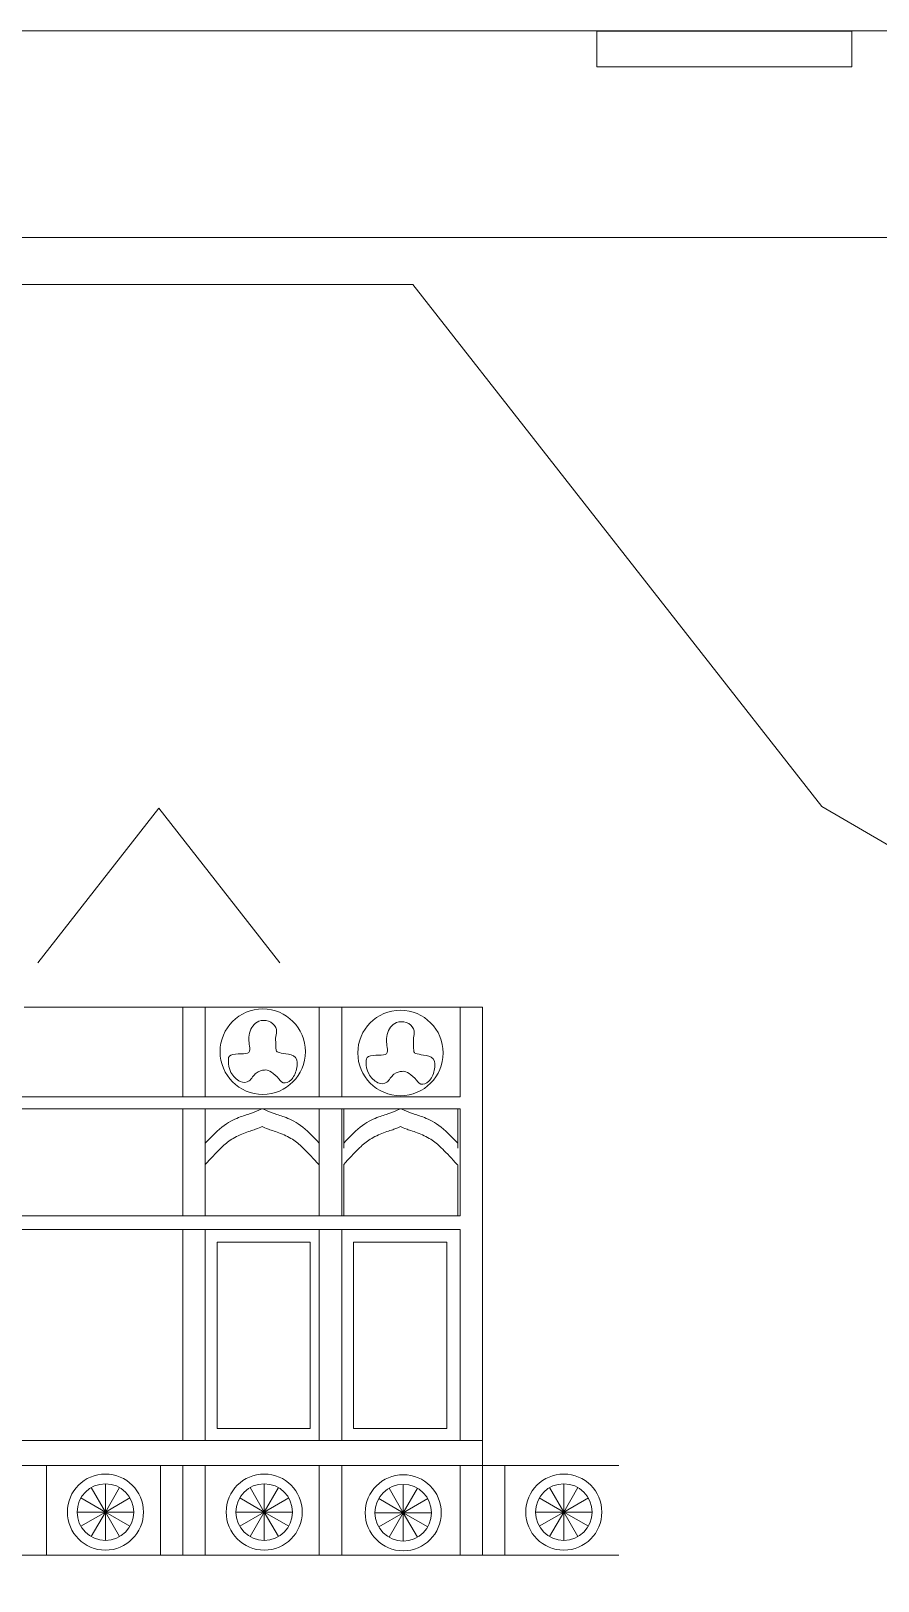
# Model space of a CAD drawing. Header units: centimetres. Extents: x -61 to 61, y -26 to 26.
# Drawn here: x 24.69 to 31.8, y 8.81 to 21.81 of the extents above; entities that cross this region are included whole.
import ezdxf

# ---------------------------------------------------------------- set-up
doc = ezdxf.new("R2010")
doc.units = ezdxf.units.CM
doc.header["$MEASUREMENT"] = 0
doc.layers.add('layer 1', color=7, linetype='Continuous')

msp = doc.modelspace()

# ---------------------------------------------------------------- linework, layer by layer
at = {"layer": 'layer 1', "lineweight": 9}
for points in [[(42.30831, 21.80927), (42.30831, 21.80927), (2.55531, 21.80927), (2.55531, 21.80927)], [(29.43948, 21.50917), (29.43948, 21.50917), (29.43948, 21.80917), (29.43948, 21.80917)], [(29.43948, 21.80917), (29.43948, 21.80917), (31.57681, 21.80917), (31.57681, 21.80917)], [(31.57681, 21.80917), (31.57681, 21.80917), (31.57681, 21.50917), (31.57681, 21.50917)], [(29.43948, 21.50917), (29.43948, 21.50917), (31.57681, 21.50917), (31.57681, 21.50917)], [(27.89417, 19.68413), (27.89417, 19.68413), (20.19432, 19.68413), (20.19432, 19.68413)], [(31.32585, 15.30654), (31.32585, 15.30654), (27.89417, 19.68413), (27.89417, 19.68413)], [(32.84356, 14.42221), (32.84356, 14.42221), (31.32585, 15.30654), (31.32585, 15.30654)]]:
    msp.add_open_spline(points, degree=3, dxfattribs=at)
at = {"layer": 'layer 1', "color": 250, "lineweight": 9}
msp.add_open_spline([(5.42439, 20.07883), (5.42439, 20.07883), (39.72502, 20.07883), (39.72502, 20.07883)], degree=3, dxfattribs=at)
msp.add_open_spline([(5.42439, 20.07883), (5.42439, 20.07883), (5.42439, 2.12949), (5.42439, 2.12949), (5.42439, 2.12949), (5.42439, 2.12949), (39.72502, 2.12949), (39.72502, 2.12949)], degree=3, knots=[0, 0, 0, 0, 0.33333333, 0.33333333, 0.33333333, 0.33333333, 1, 1, 1, 1], dxfattribs=at)
at = {"layer": 'layer 1', "color": 242, "lineweight": 9}
for points in [[(25.76539, 15.29125), (25.76539, 15.29125), (24.75024, 13.99629), (24.75024, 13.99629)], [(25.76539, 15.29125), (25.76539, 15.29125), (26.78055, 13.99629), (26.78055, 13.99629)]]:
    msp.add_open_spline(points, degree=3, dxfattribs=at)
at = {"layer": 'layer 1', "color": 177, "lineweight": 9}
for points in [[(24.63461, 13.6237), (24.63461, 13.6237), (25.96652, 13.62334), (25.96652, 13.62334)], [(25.96652, 13.62334), (25.96652, 13.62334), (26.15423, 13.6237), (26.15423, 13.6237)], [(25.96652, 13.62334), (25.96652, 13.62334), (25.96652, 12.87108), (25.96652, 12.87108)], [(26.15423, 13.6237), (26.15423, 13.6237), (26.15423, 12.87108), (26.15423, 12.87108)], [(27.11072, 13.6237), (27.11072, 13.6237), (26.15423, 13.6237), (26.15423, 13.6237)], [(27.11072, 13.6237), (27.11072, 13.6237), (27.11072, 12.87108), (27.11072, 12.87108)], [(27.11072, 13.6237), (27.11072, 13.6237), (27.29843, 13.6237), (27.29843, 13.6237)], [(27.29843, 13.6237), (27.29843, 13.6237), (27.29843, 12.87108), (27.29843, 12.87108)], [(28.29156, 13.6237), (28.29156, 13.6237), (27.29843, 13.6237), (27.29843, 13.6237)], [(28.29156, 13.6237), (28.29156, 13.6237), (28.29156, 12.87108), (28.29156, 12.87108)], [(28.29156, 13.6237), (28.29156, 13.6237), (28.47927, 13.6237), (28.47927, 13.6237)], [(28.47927, 13.6237), (28.47927, 13.6237), (28.47927, 12.87108), (28.47927, 12.87108)], [(18.27719, 12.87108), (18.27719, 12.87108), (28.29156, 12.87108), (28.29156, 12.87108)], [(28.47927, 12.87108), (28.47927, 12.87108), (28.47927, 12.77209), (28.47927, 12.77209)], [(18.27719, 12.77209), (18.27719, 12.77209), (28.29156, 12.77209), (28.29156, 12.77209)], [(25.96652, 12.77209), (25.96652, 12.77209), (25.96652, 11.87362), (25.96652, 11.87362)], [(26.15423, 12.77209), (26.15423, 12.77209), (26.15423, 11.87362), (26.15423, 11.87362)], [(27.11072, 12.77209), (27.11072, 12.77209), (27.11072, 11.87362), (27.11072, 11.87362)], [(27.29843, 12.77209), (27.29843, 12.77209), (27.29843, 11.87362), (27.29843, 11.87362)], [(28.29156, 12.77209), (28.29156, 12.77209), (28.29156, 11.87362), (28.29156, 11.87362)], [(28.47927, 12.77209), (28.47927, 12.77209), (28.47927, 11.87362), (28.47927, 11.87362)], [(18.27719, 11.87362), (18.27719, 11.87362), (28.29156, 11.87362), (28.29156, 11.87362)], [(28.47927, 11.87362), (28.47927, 11.87362), (28.47927, 11.76019), (28.47927, 11.76019)], [(18.27719, 11.76019), (18.27719, 11.76019), (28.29156, 11.76019), (28.29156, 11.76019)], [(25.96652, 11.76019), (25.96652, 11.76019), (25.96652, 9.99073), (25.96652, 9.99073)], [(26.15423, 11.76019), (26.15423, 11.76019), (26.15423, 9.99073), (26.15423, 9.99073)], [(27.11072, 11.76019), (27.11072, 11.76019), (27.11072, 9.99073), (27.11072, 9.99073)], [(27.29843, 11.76019), (27.29843, 11.76019), (27.29843, 9.99073), (27.29843, 9.99073)], [(28.29156, 11.76019), (28.29156, 11.76019), (28.29156, 9.99073), (28.29156, 9.99073)], [(28.47927, 11.76019), (28.47927, 11.76019), (28.47927, 9.99073), (28.47927, 9.99073)], [(18.27719, 9.99073), (18.27719, 9.99073), (28.47927, 9.99073), (28.47927, 9.99073)], [(28.47927, 9.99073), (28.47927, 9.99073), (28.47927, 9.78175), (28.47927, 9.78175)], [(18.27719, 9.78175), (18.27719, 9.78175), (29.62347, 9.78175), (29.62347, 9.78175)], [(24.82232, 9.78175), (24.82232, 9.78175), (24.82232, 9.02982), (24.82232, 9.02982)], [(25.77881, 9.78175), (25.77881, 9.78175), (25.77881, 9.02982), (25.77881, 9.02982)], [(25.96652, 9.78175), (25.96652, 9.78175), (25.96652, 9.02982), (25.96652, 9.02982)], [(26.15423, 9.78175), (26.15423, 9.78175), (26.15423, 9.02982), (26.15423, 9.02982)], [(27.11072, 9.78175), (27.11072, 9.78175), (27.11072, 9.02982), (27.11072, 9.02982)], [(27.29843, 9.78175), (27.29843, 9.78175), (27.29843, 9.02982), (27.29843, 9.02982)], [(28.29156, 9.78175), (28.29156, 9.78175), (28.29156, 9.02982), (28.29156, 9.02982)], [(28.47927, 9.78175), (28.47927, 9.78175), (28.47927, 9.02982), (28.47927, 9.02982)], [(28.66699, 9.78175), (28.66699, 9.78175), (28.66699, 9.02982), (28.66699, 9.02982)], [(25.31666, 9.38992), (25.31666, 9.38992), (25.31666, 9.62745), (25.31666, 9.62745)], [(26.64857, 9.38992), (26.64857, 9.38992), (26.64857, 9.62745), (26.64857, 9.62745)], [(27.81446, 9.38442), (27.81446, 9.38442), (27.81446, 9.62195), (27.81446, 9.62195)], [(29.16132, 9.38992), (29.16132, 9.38992), (29.16132, 9.62745), (29.16132, 9.62745)], [(25.31666, 9.38992), (25.31666, 9.38992), (25.11095, 9.50869), (25.11095, 9.50869)], [(25.31666, 9.38992), (25.31666, 9.38992), (25.19789, 9.59563), (25.19789, 9.59563)], [(25.31666, 9.38992), (25.31666, 9.38992), (25.43542, 9.59563), (25.43542, 9.59563)], [(25.31666, 9.38992), (25.31666, 9.38992), (25.52237, 9.50869), (25.52237, 9.50869)], [(26.64857, 9.38992), (26.64857, 9.38992), (26.44286, 9.50869), (26.44286, 9.50869)], [(26.64857, 9.38992), (26.64857, 9.38992), (26.5298, 9.59563), (26.5298, 9.59563)], [(26.64857, 9.38992), (26.64857, 9.38992), (26.76733, 9.59563), (26.76733, 9.59563)], [(26.64857, 9.38992), (26.64857, 9.38992), (26.85428, 9.50869), (26.85428, 9.50869)], [(27.81446, 9.38442), (27.81446, 9.38442), (27.60875, 9.50318), (27.60875, 9.50318)], [(27.81446, 9.38442), (27.81446, 9.38442), (27.6957, 9.59013), (27.6957, 9.59013)], [(27.81446, 9.38442), (27.81446, 9.38442), (27.93323, 9.59013), (27.93323, 9.59013)], [(27.81446, 9.38442), (27.81446, 9.38442), (28.02017, 9.50318), (28.02017, 9.50318)], [(29.16132, 9.38992), (29.16132, 9.38992), (28.95561, 9.50869), (28.95561, 9.50869)], [(29.16132, 9.38992), (29.16132, 9.38992), (29.04256, 9.59563), (29.04256, 9.59563)], [(29.16132, 9.38992), (29.16132, 9.38992), (29.28009, 9.59563), (29.28009, 9.59563)], [(29.16132, 9.38992), (29.16132, 9.38992), (29.36703, 9.50869), (29.36703, 9.50869)], [(25.31666, 9.38992), (25.31666, 9.38992), (25.07913, 9.38992), (25.07913, 9.38992)], [(25.31666, 9.38992), (25.31666, 9.38992), (25.11095, 9.27116), (25.11095, 9.27116)], [(25.31666, 9.38992), (25.31666, 9.38992), (25.19789, 9.18421), (25.19789, 9.18421)], [(25.31666, 9.38992), (25.31666, 9.38992), (25.31666, 9.15239), (25.31666, 9.15239)], [(25.31666, 9.38992), (25.31666, 9.38992), (25.43542, 9.18421), (25.43542, 9.18421)], [(25.31666, 9.38992), (25.31666, 9.38992), (25.52237, 9.27116), (25.52237, 9.27116)], [(25.31666, 9.38992), (25.31666, 9.38992), (25.55419, 9.38992), (25.55419, 9.38992)], [(26.64857, 9.38992), (26.64857, 9.38992), (26.41104, 9.38992), (26.41104, 9.38992)], [(26.64857, 9.38992), (26.64857, 9.38992), (26.44286, 9.27116), (26.44286, 9.27116)], [(26.64857, 9.38992), (26.64857, 9.38992), (26.5298, 9.18421), (26.5298, 9.18421)], [(26.64857, 9.38992), (26.64857, 9.38992), (26.64857, 9.15239), (26.64857, 9.15239)], [(26.64857, 9.38992), (26.64857, 9.38992), (26.76733, 9.18421), (26.76733, 9.18421)], [(26.64857, 9.38992), (26.64857, 9.38992), (26.85428, 9.27116), (26.85428, 9.27116)], [(26.64857, 9.38992), (26.64857, 9.38992), (26.8861, 9.38992), (26.8861, 9.38992)], [(27.81446, 9.38442), (27.81446, 9.38442), (27.57693, 9.38442), (27.57693, 9.38442)], [(27.81446, 9.38442), (27.81446, 9.38442), (27.60875, 9.26565), (27.60875, 9.26565)], [(27.81446, 9.38442), (27.81446, 9.38442), (27.6957, 9.17871), (27.6957, 9.17871)], [(27.81446, 9.38442), (27.81446, 9.38442), (27.81446, 9.14689), (27.81446, 9.14689)], [(27.81446, 9.38442), (27.81446, 9.38442), (27.93323, 9.17871), (27.93323, 9.17871)], [(27.81446, 9.38442), (27.81446, 9.38442), (28.02017, 9.26565), (28.02017, 9.26565)], [(27.81446, 9.38442), (27.81446, 9.38442), (28.05199, 9.38442), (28.05199, 9.38442)], [(29.16132, 9.38992), (29.16132, 9.38992), (28.92379, 9.38992), (28.92379, 9.38992)], [(29.16132, 9.38992), (29.16132, 9.38992), (28.95561, 9.27116), (28.95561, 9.27116)], [(29.16132, 9.38992), (29.16132, 9.38992), (29.04256, 9.18421), (29.04256, 9.18421)], [(29.16132, 9.38992), (29.16132, 9.38992), (29.16132, 9.15239), (29.16132, 9.15239)], [(29.16132, 9.38992), (29.16132, 9.38992), (29.28009, 9.18421), (29.28009, 9.18421)], [(29.16132, 9.38992), (29.16132, 9.38992), (29.36703, 9.27116), (29.36703, 9.27116)], [(29.16132, 9.38992), (29.16132, 9.38992), (29.39885, 9.38992), (29.39885, 9.38992)], [(18.27719, 9.02982), (18.27719, 9.02982), (29.62347, 9.02982), (29.62347, 9.02982)]]:
    msp.add_open_spline(points, degree=3, dxfattribs=at)
for points in [[(26.63639, 12.89274), (26.83412, 12.89274), (26.9944, 13.05303), (26.9944, 13.25075), (26.9944, 13.25075), (26.9944, 13.44847), (26.83412, 13.60876), (26.63639, 13.60876), (26.63639, 13.60876), (26.43867, 13.60876), (26.27838, 13.44847), (26.27838, 13.25075), (26.27838, 13.25075), (26.27838, 13.05303), (26.43867, 12.89274), (26.63639, 12.89274)], [(27.79129, 12.88174), (27.98901, 12.88174), (28.14929, 13.04203), (28.14929, 13.23975), (28.14929, 13.23975), (28.14929, 13.43747), (27.98901, 13.59776), (27.79129, 13.59776), (27.79129, 13.59776), (27.59356, 13.59776), (27.43328, 13.43747), (27.43328, 13.23975), (27.43328, 13.23975), (27.43328, 13.04203), (27.59356, 12.88174), (27.79129, 12.88174)], [(25.31666, 9.07095), (25.49282, 9.07095), (25.63563, 9.21376), (25.63563, 9.38992), (25.63563, 9.38992), (25.63563, 9.56608), (25.49282, 9.70889), (25.31666, 9.70889), (25.31666, 9.70889), (25.1405, 9.70889), (24.99769, 9.56608), (24.99769, 9.38992), (24.99769, 9.38992), (24.99769, 9.21376), (25.1405, 9.07095), (25.31666, 9.07095)], [(25.31666, 9.15239), (25.44784, 9.15239), (25.55419, 9.25874), (25.55419, 9.38992), (25.55419, 9.38992), (25.55419, 9.5211), (25.44784, 9.62745), (25.31666, 9.62745), (25.31666, 9.62745), (25.18547, 9.62745), (25.07913, 9.5211), (25.07913, 9.38992), (25.07913, 9.38992), (25.07913, 9.25874), (25.18547, 9.15239), (25.31666, 9.15239)], [(26.64857, 9.07095), (26.82473, 9.07095), (26.96754, 9.21376), (26.96754, 9.38992), (26.96754, 9.38992), (26.96754, 9.56608), (26.82473, 9.70889), (26.64857, 9.70889), (26.64857, 9.70889), (26.47241, 9.70889), (26.3296, 9.56608), (26.3296, 9.38992), (26.3296, 9.38992), (26.3296, 9.21376), (26.47241, 9.07095), (26.64857, 9.07095)], [(26.64857, 9.15239), (26.77975, 9.15239), (26.8861, 9.25874), (26.8861, 9.38992), (26.8861, 9.38992), (26.8861, 9.5211), (26.77975, 9.62745), (26.64857, 9.62745), (26.64857, 9.62745), (26.51739, 9.62745), (26.41104, 9.5211), (26.41104, 9.38992), (26.41104, 9.38992), (26.41104, 9.25874), (26.51739, 9.15239), (26.64857, 9.15239)], [(27.81446, 9.06545), (27.99062, 9.06545), (28.13343, 9.20826), (28.13343, 9.38442), (28.13343, 9.38442), (28.13343, 9.56058), (27.99062, 9.70339), (27.81446, 9.70339), (27.81446, 9.70339), (27.6383, 9.70339), (27.49549, 9.56058), (27.49549, 9.38442), (27.49549, 9.38442), (27.49549, 9.20826), (27.6383, 9.06545), (27.81446, 9.06545)], [(27.81446, 9.14689), (27.94564, 9.14689), (28.05199, 9.25324), (28.05199, 9.38442), (28.05199, 9.38442), (28.05199, 9.5156), (27.94564, 9.62195), (27.81446, 9.62195), (27.81446, 9.62195), (27.68328, 9.62195), (27.57693, 9.5156), (27.57693, 9.38442), (27.57693, 9.38442), (27.57693, 9.25324), (27.68328, 9.14689), (27.81446, 9.14689)], [(29.16132, 9.07095), (29.33748, 9.07095), (29.48029, 9.21376), (29.48029, 9.38992), (29.48029, 9.38992), (29.48029, 9.56608), (29.33748, 9.70889), (29.16132, 9.70889), (29.16132, 9.70889), (28.98516, 9.70889), (28.84235, 9.56608), (28.84235, 9.38992), (28.84235, 9.38992), (28.84235, 9.21376), (28.98516, 9.07095), (29.16132, 9.07095)], [(29.16132, 9.15239), (29.29251, 9.15239), (29.39885, 9.25874), (29.39885, 9.38992), (29.39885, 9.38992), (29.39885, 9.5211), (29.29251, 9.62745), (29.16132, 9.62745), (29.16132, 9.62745), (29.03014, 9.62745), (28.92379, 9.5211), (28.92379, 9.38992), (28.92379, 9.38992), (28.92379, 9.25874), (29.03014, 9.15239), (29.16132, 9.15239)]]:
    msp.add_open_spline(points, degree=3, knots=[0, 0, 0, 0, 0.2, 0.2, 0.2, 0.2, 0.4, 0.4, 0.4, 0.4, 0.6, 0.6, 0.6, 0.6, 1, 1, 1, 1], dxfattribs=at)
at = {"layer": 'layer 1', "color": 242, "lineweight": 9}
for points, knots in [([(26.51914, 13.24441), (26.50814, 13.23341), (26.48431, 13.23341), (26.45406, 13.2325), (26.45406, 13.2325), (26.42382, 13.23158), (26.38715, 13.22974), (26.3679, 13.22058), (26.3679, 13.22058), (26.34866, 13.21141), (26.34682, 13.19491), (26.34774, 13.16925), (26.34774, 13.16925), (26.34866, 13.14358), (26.35232, 13.10876), (26.36973, 13.07667), (26.36973, 13.07667), (26.38715, 13.04459), (26.41832, 13.01526), (26.44673, 13.00151), (26.44673, 13.00151), (26.47515, 12.98776), (26.50081, 12.9896), (26.52189, 13.0061), (26.52189, 13.0061), (26.54297, 13.0226), (26.55947, 13.05376), (26.58154, 13.07173), (26.58154, 13.07173), (26.6036, 13.0897), (26.63122, 13.09449), (26.64956, 13.09632), (26.64956, 13.09632), (26.66789, 13.09815), (26.67692, 13.09704), (26.69427, 13.08732), (26.69427, 13.08732), (26.71162, 13.07759), (26.73729, 13.05926), (26.75653, 13.0391), (26.75653, 13.0391), (26.77578, 13.01893), (26.78862, 12.99693), (26.80786, 12.99052), (26.80786, 12.99052), (26.82711, 12.9841), (26.85278, 12.99326), (26.87386, 13.01434), (26.87386, 13.01434), (26.89494, 13.03543), (26.91144, 13.06842), (26.91976, 13.10477), (26.91976, 13.10477), (26.92809, 13.14111), (26.92825, 13.1808), (26.91083, 13.20281), (26.91083, 13.20281), (26.89342, 13.2248), (26.85843, 13.2291), (26.82978, 13.23323), (26.82978, 13.23323), (26.80113, 13.23735), (26.77881, 13.24127), (26.76595, 13.2461), (26.76595, 13.2461), (26.7531, 13.25093), (26.7497, 13.25665), (26.7481, 13.26811), (26.7481, 13.26811), (26.74651, 13.27957), (26.74672, 13.29678), (26.74582, 13.3167), (26.74582, 13.3167), (26.74493, 13.33662), (26.74294, 13.35926), (26.74562, 13.37883), (26.74562, 13.37883), (26.74829, 13.3984), (26.75562, 13.4149), (26.75104, 13.43598), (26.75104, 13.43598), (26.74645, 13.45706), (26.72995, 13.48272), (26.7052, 13.49739), (26.7052, 13.49739), (26.68046, 13.51205), (26.64746, 13.51572), (26.6218, 13.51114), (26.6218, 13.51114), (26.59613, 13.50655), (26.5778, 13.49372), (26.56314, 13.47814), (26.56314, 13.47814), (26.54847, 13.46256), (26.53748, 13.44422), (26.53014, 13.42314), (26.53014, 13.42314), (26.52281, 13.40206), (26.51914, 13.37823), (26.51914, 13.35715), (26.51914, 13.35715), (26.51914, 13.33607), (26.52281, 13.31774), (26.52556, 13.29758), (26.52556, 13.29758), (26.52831, 13.27741), (26.53014, 13.25541), (26.51914, 13.24441)], [0, 0, 0, 0, 0.03571429, 0.03571429, 0.03571429, 0.03571429, 0.07142857, 0.07142857, 0.07142857, 0.07142857, 0.10714286, 0.10714286, 0.10714286, 0.10714286, 0.14285714, 0.14285714, 0.14285714, 0.14285714, 0.17857143, 0.17857143, 0.17857143, 0.17857143, 0.21428571, 0.21428571, 0.21428571, 0.21428571, 0.25, 0.25, 0.25, 0.25, 0.28571429, 0.28571429, 0.28571429, 0.28571429, 0.32142857, 0.32142857, 0.32142857, 0.32142857, 0.35714286, 0.35714286, 0.35714286, 0.35714286, 0.39285714, 0.39285714, 0.39285714, 0.39285714, 0.42857143, 0.42857143, 0.42857143, 0.42857143, 0.46428571, 0.46428571, 0.46428571, 0.46428571, 0.5, 0.5, 0.5, 0.5, 0.53571429, 0.53571429, 0.53571429, 0.53571429, 0.57142857, 0.57142857, 0.57142857, 0.57142857, 0.60714286, 0.60714286, 0.60714286, 0.60714286, 0.64285714, 0.64285714, 0.64285714, 0.64285714, 0.67857143, 0.67857143, 0.67857143, 0.67857143, 0.71428571, 0.71428571, 0.71428571, 0.71428571, 0.75, 0.75, 0.75, 0.75, 0.78571429, 0.78571429, 0.78571429, 0.78571429, 0.82142857, 0.82142857, 0.82142857, 0.82142857, 0.85714286, 0.85714286, 0.85714286, 0.85714286, 0.89285714, 0.89285714, 0.89285714, 0.89285714, 0.92857143, 0.92857143, 0.92857143, 0.92857143, 1, 1, 1, 1]), ([(27.67403, 13.23341), (27.66303, 13.22241), (27.6392, 13.22241), (27.60895, 13.2215), (27.60895, 13.2215), (27.57871, 13.22058), (27.54204, 13.21874), (27.52279, 13.20958), (27.52279, 13.20958), (27.50355, 13.20041), (27.50171, 13.18391), (27.50263, 13.15825), (27.50263, 13.15825), (27.50355, 13.13258), (27.50721, 13.09776), (27.52462, 13.06567), (27.52462, 13.06567), (27.54204, 13.03359), (27.57321, 13.00426), (27.60162, 12.99051), (27.60162, 12.99051), (27.63004, 12.97676), (27.6557, 12.9786), (27.67678, 12.9951), (27.67678, 12.9951), (27.69787, 13.0116), (27.71436, 13.04276), (27.73643, 13.06073), (27.73643, 13.06073), (27.75849, 13.0787), (27.78612, 13.08349), (27.80445, 13.08532), (27.80445, 13.08532), (27.82278, 13.08715), (27.83181, 13.08604), (27.84916, 13.07632), (27.84916, 13.07632), (27.86651, 13.06659), (27.89218, 13.04826), (27.91143, 13.0281), (27.91143, 13.0281), (27.93067, 13.00793), (27.94351, 12.98593), (27.96276, 12.97952), (27.96276, 12.97952), (27.982, 12.9731), (28.00767, 12.98226), (28.02875, 13.00334), (28.02875, 13.00334), (28.04983, 13.02442), (28.06633, 13.05742), (28.07465, 13.09377), (28.07465, 13.09377), (28.08298, 13.13011), (28.08314, 13.1698), (28.06572, 13.19181), (28.06572, 13.19181), (28.04831, 13.2138), (28.01333, 13.2181), (27.98467, 13.22222), (27.98467, 13.22222), (27.95602, 13.22635), (27.9337, 13.23027), (27.92085, 13.2351), (27.92085, 13.2351), (27.90799, 13.23993), (27.90459, 13.24564), (27.903, 13.25711), (27.903, 13.25711), (27.9014, 13.26857), (27.90161, 13.28578), (27.90072, 13.3057), (27.90072, 13.3057), (27.89982, 13.32562), (27.89784, 13.34826), (27.90051, 13.36783), (27.90051, 13.36783), (27.90318, 13.3874), (27.91051, 13.40389), (27.90593, 13.42498), (27.90593, 13.42498), (27.90134, 13.44606), (27.88485, 13.47172), (27.8601, 13.48639), (27.8601, 13.48639), (27.83535, 13.50105), (27.80235, 13.50471), (27.77669, 13.50014), (27.77669, 13.50014), (27.75102, 13.49555), (27.7327, 13.48272), (27.71803, 13.46714), (27.71803, 13.46714), (27.70336, 13.45156), (27.69237, 13.43322), (27.68503, 13.41214), (27.68503, 13.41214), (27.6777, 13.39106), (27.67403, 13.36723), (27.67403, 13.34615), (27.67403, 13.34615), (27.67403, 13.32507), (27.6777, 13.30674), (27.68045, 13.28658), (27.68045, 13.28658), (27.6832, 13.26641), (27.68503, 13.24441), (27.67403, 13.23341)], [0, 0, 0, 0, 0.03571429, 0.03571429, 0.03571429, 0.03571429, 0.07142857, 0.07142857, 0.07142857, 0.07142857, 0.10714286, 0.10714286, 0.10714286, 0.10714286, 0.14285714, 0.14285714, 0.14285714, 0.14285714, 0.17857143, 0.17857143, 0.17857143, 0.17857143, 0.21428571, 0.21428571, 0.21428571, 0.21428571, 0.25, 0.25, 0.25, 0.25, 0.28571429, 0.28571429, 0.28571429, 0.28571429, 0.32142857, 0.32142857, 0.32142857, 0.32142857, 0.35714286, 0.35714286, 0.35714286, 0.35714286, 0.39285714, 0.39285714, 0.39285714, 0.39285714, 0.42857143, 0.42857143, 0.42857143, 0.42857143, 0.46428571, 0.46428571, 0.46428571, 0.46428571, 0.5, 0.5, 0.5, 0.5, 0.53571429, 0.53571429, 0.53571429, 0.53571429, 0.57142857, 0.57142857, 0.57142857, 0.57142857, 0.60714286, 0.60714286, 0.60714286, 0.60714286, 0.64285714, 0.64285714, 0.64285714, 0.64285714, 0.67857143, 0.67857143, 0.67857143, 0.67857143, 0.71428571, 0.71428571, 0.71428571, 0.71428571, 0.75, 0.75, 0.75, 0.75, 0.78571429, 0.78571429, 0.78571429, 0.78571429, 0.82142857, 0.82142857, 0.82142857, 0.82142857, 0.85714286, 0.85714286, 0.85714286, 0.85714286, 0.89285714, 0.89285714, 0.89285714, 0.89285714, 0.92857143, 0.92857143, 0.92857143, 0.92857143, 1, 1, 1, 1]), ([(26.15423, 12.44029), (26.15423, 12.44029), (26.15423, 12.77209), (26.15423, 12.77209), (26.15423, 12.77209), (26.15423, 12.77209), (26.63248, 12.77209), (26.63248, 12.77209)], [0, 0, 0, 0, 0.33333333, 0.33333333, 0.33333333, 0.33333333, 1, 1, 1, 1]), ([(26.15423, 12.48428), (26.2078, 12.53928), (26.26138, 12.59428), (26.31199, 12.63186), (26.31199, 12.63186), (26.36261, 12.66944), (26.41027, 12.6896), (26.44785, 12.70335), (26.44785, 12.70335), (26.48543, 12.7171), (26.51293, 12.72443), (26.54202, 12.73482), (26.54202, 12.73482), (26.57111, 12.7452), (26.60179, 12.75865), (26.61713, 12.76537), (26.61713, 12.76537), (26.63248, 12.77209), (26.63248, 12.77209), (26.63248, 12.77209)], [0, 0, 0, 0, 0.16666667, 0.16666667, 0.16666667, 0.16666667, 0.33333333, 0.33333333, 0.33333333, 0.33333333, 0.5, 0.5, 0.5, 0.5, 0.66666667, 0.66666667, 0.66666667, 0.66666667, 1, 1, 1, 1]), ([(27.11072, 12.44029), (27.11072, 12.44029), (27.11072, 12.77209), (27.11072, 12.77209), (27.11072, 12.77209), (27.11072, 12.77209), (26.63248, 12.77209), (26.63248, 12.77209)], [0, 0, 0, 0, 0.33333333, 0.33333333, 0.33333333, 0.33333333, 1, 1, 1, 1]), ([(27.11072, 12.48428), (27.05715, 12.53928), (27.00357, 12.59428), (26.95296, 12.63186), (26.95296, 12.63186), (26.90234, 12.66944), (26.85468, 12.6896), (26.8171, 12.70335), (26.8171, 12.70335), (26.77952, 12.7171), (26.75202, 12.72443), (26.72293, 12.73482), (26.72293, 12.73482), (26.69384, 12.7452), (26.66316, 12.75865), (26.64782, 12.76537), (26.64782, 12.76537), (26.63248, 12.77209), (26.63248, 12.77209), (26.63248, 12.77209)], [0, 0, 0, 0, 0.16666667, 0.16666667, 0.16666667, 0.16666667, 0.33333333, 0.33333333, 0.33333333, 0.33333333, 0.5, 0.5, 0.5, 0.5, 0.66666667, 0.66666667, 0.66666667, 0.66666667, 1, 1, 1, 1]), ([(27.31493, 12.44029), (27.31493, 12.44029), (27.31493, 12.77209), (27.31493, 12.77209), (27.31493, 12.77209), (27.31493, 12.77209), (27.79318, 12.77209), (27.79318, 12.77209)], [0, 0, 0, 0, 0.33333333, 0.33333333, 0.33333333, 0.33333333, 1, 1, 1, 1]), ([(27.31493, 12.48428), (27.3685, 12.53928), (27.42208, 12.59428), (27.47269, 12.63186), (27.47269, 12.63186), (27.52331, 12.66944), (27.57097, 12.6896), (27.60855, 12.70335), (27.60855, 12.70335), (27.64613, 12.7171), (27.67363, 12.72443), (27.70272, 12.73482), (27.70272, 12.73482), (27.73181, 12.7452), (27.76249, 12.75865), (27.77783, 12.76537), (27.77783, 12.76537), (27.79318, 12.77209), (27.79318, 12.77209), (27.79318, 12.77209)], [0, 0, 0, 0, 0.16666667, 0.16666667, 0.16666667, 0.16666667, 0.33333333, 0.33333333, 0.33333333, 0.33333333, 0.5, 0.5, 0.5, 0.5, 0.66666667, 0.66666667, 0.66666667, 0.66666667, 1, 1, 1, 1]), ([(28.27142, 12.44029), (28.27142, 12.44029), (28.27142, 12.77209), (28.27142, 12.77209), (28.27142, 12.77209), (28.27142, 12.77209), (27.79318, 12.77209), (27.79318, 12.77209)], [0, 0, 0, 0, 0.33333333, 0.33333333, 0.33333333, 0.33333333, 1, 1, 1, 1]), ([(28.27142, 12.48428), (28.21785, 12.53928), (28.16428, 12.59428), (28.11366, 12.63186), (28.11366, 12.63186), (28.06305, 12.66944), (28.01538, 12.6896), (27.9778, 12.70335), (27.9778, 12.70335), (27.94022, 12.7171), (27.91272, 12.72443), (27.88364, 12.73482), (27.88364, 12.73482), (27.85454, 12.7452), (27.82386, 12.75865), (27.80852, 12.76537), (27.80852, 12.76537), (27.79318, 12.77209), (27.79318, 12.77209), (27.79318, 12.77209)], [0, 0, 0, 0, 0.16666667, 0.16666667, 0.16666667, 0.16666667, 0.33333333, 0.33333333, 0.33333333, 0.33333333, 0.5, 0.5, 0.5, 0.5, 0.66666667, 0.66666667, 0.66666667, 0.66666667, 1, 1, 1, 1]), ([(26.15423, 12.30421), (26.19841, 12.35188), (26.24258, 12.39954), (26.27612, 12.43346), (26.27612, 12.43346), (26.30967, 12.46737), (26.33258, 12.48753), (26.3642, 12.50816), (26.3642, 12.50816), (26.39582, 12.52878), (26.43616, 12.54986), (26.47465, 12.56544), (26.47465, 12.56544), (26.51315, 12.58102), (26.54981, 12.59111), (26.57547, 12.59981), (26.57547, 12.59981), (26.60114, 12.60852), (26.61581, 12.61586), (26.63047, 12.62319)], [0, 0, 0, 0, 0.16666667, 0.16666667, 0.16666667, 0.16666667, 0.33333333, 0.33333333, 0.33333333, 0.33333333, 0.5, 0.5, 0.5, 0.5, 0.66666667, 0.66666667, 0.66666667, 0.66666667, 1, 1, 1, 1]), ([(27.10671, 12.30421), (27.06253, 12.35188), (27.01836, 12.39954), (26.98482, 12.43346), (26.98482, 12.43346), (26.95127, 12.46737), (26.92836, 12.48753), (26.89674, 12.50816), (26.89674, 12.50816), (26.86512, 12.52878), (26.82478, 12.54986), (26.78629, 12.56544), (26.78629, 12.56544), (26.74779, 12.58102), (26.71113, 12.59111), (26.68547, 12.59981), (26.68547, 12.59981), (26.6598, 12.60852), (26.64513, 12.61586), (26.63047, 12.62319)], [0, 0, 0, 0, 0.16666667, 0.16666667, 0.16666667, 0.16666667, 0.33333333, 0.33333333, 0.33333333, 0.33333333, 0.5, 0.5, 0.5, 0.5, 0.66666667, 0.66666667, 0.66666667, 0.66666667, 1, 1, 1, 1]), ([(27.31493, 12.30421), (27.35911, 12.35188), (27.40328, 12.39954), (27.43682, 12.43346), (27.43682, 12.43346), (27.47037, 12.46737), (27.49328, 12.48753), (27.5249, 12.50816), (27.5249, 12.50816), (27.55652, 12.52878), (27.59686, 12.54986), (27.63535, 12.56544), (27.63535, 12.56544), (27.67385, 12.58102), (27.71051, 12.59111), (27.73617, 12.59981), (27.73617, 12.59981), (27.76184, 12.60852), (27.77651, 12.61586), (27.79117, 12.62319)], [0, 0, 0, 0, 0.16666667, 0.16666667, 0.16666667, 0.16666667, 0.33333333, 0.33333333, 0.33333333, 0.33333333, 0.5, 0.5, 0.5, 0.5, 0.66666667, 0.66666667, 0.66666667, 0.66666667, 1, 1, 1, 1]), ([(28.26741, 12.30421), (28.22323, 12.35188), (28.17906, 12.39954), (28.14552, 12.43346), (28.14552, 12.43346), (28.11197, 12.46737), (28.08906, 12.48753), (28.05744, 12.50816), (28.05744, 12.50816), (28.02582, 12.52878), (27.98548, 12.54986), (27.94699, 12.56544), (27.94699, 12.56544), (27.90849, 12.58102), (27.87183, 12.59111), (27.84617, 12.59981), (27.84617, 12.59981), (27.8205, 12.60852), (27.80584, 12.61586), (27.79117, 12.62319)], [0, 0, 0, 0, 0.16666667, 0.16666667, 0.16666667, 0.16666667, 0.33333333, 0.33333333, 0.33333333, 0.33333333, 0.5, 0.5, 0.5, 0.5, 0.66666667, 0.66666667, 0.66666667, 0.66666667, 1, 1, 1, 1]), ([(26.15423, 12.30421), (26.15423, 12.30421), (26.15423, 11.87362), (26.15423, 11.87362), (26.15423, 11.87362), (26.15423, 11.87362), (27.11072, 11.87362), (27.11072, 11.87362), (27.11072, 11.87362), (27.11072, 11.87362), (27.11072, 12.30098), (27.11072, 12.30098), (27.11072, 12.30098), (27.11072, 12.30098), (27.10671, 12.30421), (27.10671, 12.30421)], [0, 0, 0, 0, 0.2, 0.2, 0.2, 0.2, 0.4, 0.4, 0.4, 0.4, 0.6, 0.6, 0.6, 0.6, 1, 1, 1, 1]), ([(27.31493, 12.30421), (27.31493, 12.30421), (27.31493, 11.87362), (27.31493, 11.87362), (27.31493, 11.87362), (27.31493, 11.87362), (28.27142, 11.87362), (28.27142, 11.87362), (28.27142, 11.87362), (28.27142, 11.87362), (28.27142, 12.30098), (28.27142, 12.30098), (28.27142, 12.30098), (28.27142, 12.30098), (28.26741, 12.30421), (28.26741, 12.30421)], [0, 0, 0, 0, 0.2, 0.2, 0.2, 0.2, 0.4, 0.4, 0.4, 0.4, 0.6, 0.6, 0.6, 0.6, 1, 1, 1, 1]), ([(26.25414, 11.65383), (26.25414, 11.65383), (27.03506, 11.65383), (27.03506, 11.65383), (27.03506, 11.65383), (27.03506, 11.65383), (27.03506, 10.09198), (27.03506, 10.09198), (27.03506, 10.09198), (27.03506, 10.09198), (26.25414, 10.09198), (26.25414, 10.09198), (26.25414, 10.09198), (26.25414, 10.09198), (26.25414, 11.65383), (26.25414, 11.65383)], [0, 0, 0, 0, 0.2, 0.2, 0.2, 0.2, 0.4, 0.4, 0.4, 0.4, 0.6, 0.6, 0.6, 0.6, 1, 1, 1, 1]), ([(27.39804, 11.65383), (27.39804, 11.65383), (28.17896, 11.65383), (28.17896, 11.65383), (28.17896, 11.65383), (28.17896, 11.65383), (28.17896, 10.09198), (28.17896, 10.09198), (28.17896, 10.09198), (28.17896, 10.09198), (27.39804, 10.09198), (27.39804, 10.09198), (27.39804, 10.09198), (27.39804, 10.09198), (27.39804, 11.65383), (27.39804, 11.65383)], [0, 0, 0, 0, 0.2, 0.2, 0.2, 0.2, 0.4, 0.4, 0.4, 0.4, 0.6, 0.6, 0.6, 0.6, 1, 1, 1, 1])]:
    msp.add_open_spline(points, degree=3, knots=knots, dxfattribs=at)

doc.saveas('drawing.dxf')
